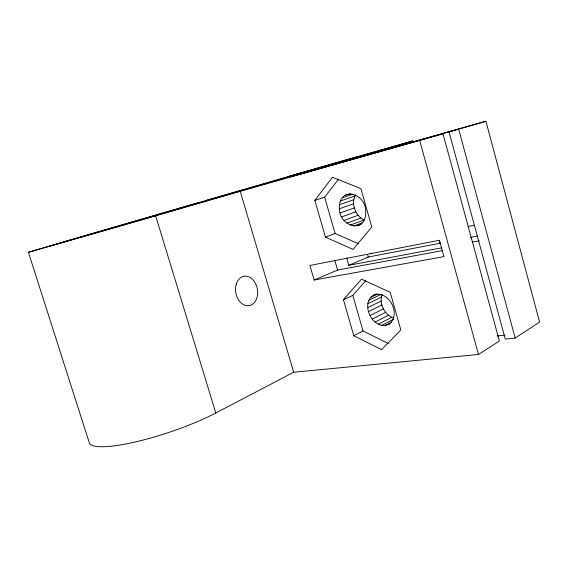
<?xml version="1.0" encoding="UTF-8"?>
<svg xmlns="http://www.w3.org/2000/svg" width="568" height="568" viewBox="0 0 568 568"><rect width="100%" height="100%" fill="white"/><g stroke="black" fill="none" stroke-linecap="round" stroke-linejoin="round"><path stroke-width="0.85" d="M339.43 208.754C338.329 185.736 365.764 192.63 365.714 211.324C366.644 234.179 339.479 227.236 339.43 208.754L353.566 203.813L353.708 199.78L355.447 194.845M389.904 323.703C372.856 333.338 357.45 300.103 376.463 293.826M393.773 317.959C384.472 315.084 378.792 303.553 382.172 294.416M314.864 200.383L332.465 177.273L360.936 188.668L371.784 227.058L353.026 249.387L325.443 237.154L314.864 200.383L324.669 197.16L338.542 179.112M343.441 299.719L361.496 279.108L390.223 292.35L400.83 329.909L381.618 349.689L353.8 335.731L343.441 299.719L352.806 295.367L365.622 280.841M388.342 324.52C402.421 315.545 388.789 288.906 373.282 295.346M457.425 129.539L449.061 131.996L505.293 339.11L515.162 338.059L539.6 322.077L485.924 121.268L297.419 174.589L412.993 140.878L329.305 164.599L63.744 241.805M199.148 202.535L28.4 252.284L89.446 443.239A79.137 15.414 -18.5 0 0 137.74 441.393A79.137 15.414 -18.5 0 0 215.797 413L293.67 372.239L478.49 354.46L499.386 341.034L442.969 133.75L290.255 176.904L485.924 121.268M385.218 325.478L391.48 322.191M381.817 325.372L393.574 319.223M378.366 324.214L391.714 317.292M353.8 335.731L363.009 330.966L388.299 343.498M375.093 322.106L388.476 315.226M372.217 319.173L385.629 312.364M369.924 315.63L383.372 308.878M368.362 311.697L381.838 305.023M367.645 307.65L381.142 301.033M367.815 303.738L381.327 297.185M368.859 300.238L380.794 294.494M370.719 297.369L377.883 293.947M314.147 280.017L443.927 256.622L439.426 240.271L309.929 265.469L314.147 280.017L337.591 270.056L442.579 250.587M346.707 257.9L348.816 265.284L368.256 257.027L440.15 243.225M370.975 253.584L371.87 253.207M353.587 226.092L362.625 222.677M325.443 237.154L335.084 233.512L358.486 243.757M356.952 225.922L361.049 224.367M350.172 225.176L364.159 219.93C357.939 217.068 354.169 210.487 353.566 203.813M346.92 223.238L360.943 218.041M344.052 220.419L358.103 215.279M341.759 216.905L355.838 211.829M340.182 212.929L354.29 207.924M339.558 204.657L353.708 199.78M340.559 200.902L354.723 196.088M342.369 197.756L353.204 194.107M344.868 195.427L350.704 193.468M63.857 241.883L49.48 246.207L129.142 223.515L288.658 176.946L207.206 200.184M28.4 252.284L240.236 191.267L442.969 133.75M293.585 174.979L296.823 174.064M468.103 226.518L474.181 225.297M470.467 237.403L477.397 236.068M348.816 265.284L441.89 247.797M472.335 242.074L479.293 240.768M496.957 335.993L504.888 335.12M155.689 215.918L215.797 413M240.236 191.267L293.67 372.239M324.669 197.16L335.084 233.512M352.806 295.367L363.009 330.966M334.715 260.066L337.591 270.056M367.531 254.471L368.256 257.027M439.199 240.328L440.143 243.75M419.716 140.58L478.49 354.46M458.703 129.27L515.162 338.059M357.038 157.002L288.686 176.577L357.038 157.002M236.323 283.964A14.931 10.934 79.9 0 0 248.173 305.769A14.931 10.934 79.9 0 0 255.316 283.113A14.931 10.934 79.9 0 0 236.323 283.964"/></g></svg>
